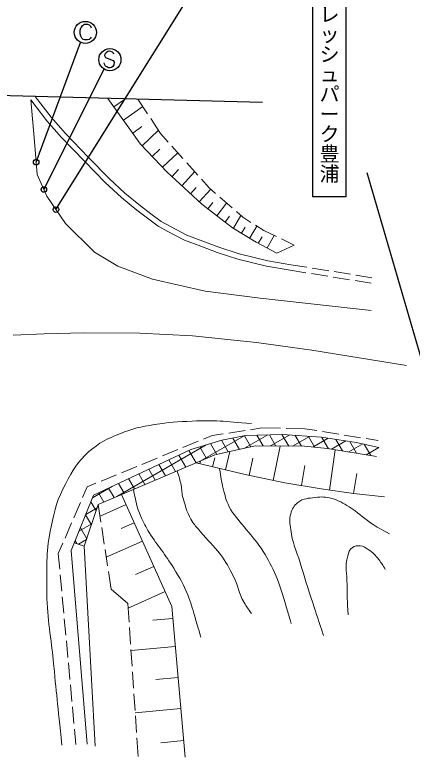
# Model space of a CAD drawing. Units: millimetres, scale not verified. Extents: x 40000 to 680000, y 20000 to 380000.
# Drawn here: x 205344 to 241260, y 267337 to 334413 of the extents above; entities that cross this region are included whole.
import ezdxf
from ezdxf.enums import TextEntityAlignment as Align

# ---------------------------------------------------------------- set-up
doc = ezdxf.new("R2010")
doc.units = ezdxf.units.MM
doc.header["$LTSCALE"] = 1000
for name, color, linetype, lineweight in [('M-BMK-OTRS', 5, 'Continuous', 25), ('M-STR-STRC', 7, 'Continuous', 25), ('M-WORK', 1, 'Continuous', 13)]:
    doc.layers.add(name, color=color, linetype=linetype, lineweight=lineweight)
doc.styles.add('@ＭＳ ゴシック', font='')
doc.styles.get('@ＭＳ ゴシック').set_extended_font_data('@MS Gothic')

msp = doc.modelspace()

# ---------------------------------------------------------------- hatches: boundary and pattern name
at = {"layer": 'M-WORK'}
h = msp.add_hatch(dxfattribs=at)
h.set_pattern_fill('USER', color=256, style=0, pattern_type=2)
h.set_pattern_definition([(30, (238247, 295326), (-500, 866.025), []), (120, (238247, 295326), (-866.025, -500), [])])
h.paths.add_polyline_path([(238247, 295326), (236192, 295783), (233060, 296239), (229536, 296500), (226208, 296403), (224054, 295978), (221248, 295130), (212460, 291019), (210719, 286711), (211619, 286398), (212884, 290179), (221727, 293930), (223423, 294649), (227077, 295465), (231515, 295432), (234314, 295121), (238040, 294519)])

# ---------------------------------------------------------------- linework, layer by layer
at = {"layer": 'M-BMK-OTRS'}
for p, q in [((227745, 326485), (202754, 327158)), ((237148, 320165), (245548, 291365))]:
    msp.add_line(p, q, dxfattribs=at)
at = {"layer": 'M-STR-STRC'}
for p, q in [((209064, 316814), (225391, 342975)), ((232269, 317975), (232269, 342975)), ((235269, 342975), (235269, 317975)), ((211358, 333303), (211473, 333458)), ((211473, 333458), (211628, 333563)), ((211628, 333563), (211907, 333566)), ((211907, 333566), (212069, 333514)), ((212069, 333514), (212179, 333404)), ((212179, 333404), (212237, 333235)), ((211252, 333017), (211304, 333235)), ((211252, 332686), (211252, 333017)), ((211304, 333235), (211358, 333303)), ((211299, 332475), (211252, 332686)), ((211412, 332306), (211299, 332475)), ((211518, 332198), (211412, 332306)), ((211634, 332142), (211518, 332198)), ((211909, 332142), (211634, 332142)), ((212071, 332194), (211909, 332142)), ((212181, 332308), (212071, 332194)), ((212231, 332410), (212181, 332308)), ((207273, 321104), (211283, 331924)), ((213475, 330854), (213459, 330740)), ((213459, 330740), (213545, 330558)), ((213604, 330993), (213475, 330854)), ((213735, 331086), (213604, 330993)), ((213901, 331119), (213735, 331086)), ((214016, 331103), (213901, 331119)), ((214161, 331031), (214016, 331103)), ((214271, 330957), (214161, 331031)), ((214305, 330845), (214271, 330957)), ((213463, 329966), (213423, 330075)), ((213545, 330558), (213696, 330485)), ((213696, 330485), (214229, 330297)), ((214229, 330297), (214309, 330125)), ((214309, 330125), (214280, 329897)), ((207970, 318629), (213427, 329505)), ((213547, 329788), (213463, 329966)), ((213650, 329715), (213547, 329788)), ((213796, 329640), (213650, 329715)), ((213917, 329623), (213796, 329640)), ((214084, 329652), (213917, 329623)), ((214209, 329748), (214084, 329652)), ((214280, 329897), (214209, 329748)), ((235269, 317975), (232269, 317975))]:
    msp.add_line(p, q, dxfattribs=at)
for centre, radius in [((211715, 332826), 1000), ((211715, 332826), 1000), ((213933, 330368), 1000), ((207273, 321104), 250), ((207970, 318629), 250), ((209064, 316814), 250)]:
    msp.add_circle(centre, radius, dxfattribs=at)
at = {"layer": 'M-WORK'}
for p, q in [((206777, 326734), (208230, 324847)), ((206777, 326734), (207121, 322959)), ((207173, 327039), (208616, 325166)), ((213754, 326862), (216708, 322740)), ((214304, 326095), (215169, 326715)), ((217349, 325454), (216461, 326789)), ((215172, 324883), (216903, 326124)), ((208230, 324847), (209568, 323340)), ((208616, 325166), (209935, 323679)), ((218514, 323702), (217626, 325038)), ((216000, 323728), (216825, 324320)), ((216849, 322590), (218328, 323981)), ((209568, 323340), (211636, 321185)), ((209935, 323679), (211995, 321533)), ((219212, 322920), (218514, 323702)), ((207121, 322959), (207365, 319973)), ((216708, 322740), (219101, 320195)), ((217767, 321614), (218464, 322270)), ((220544, 321428), (219545, 322547)), ((211995, 321533), (213865, 319634)), ((218685, 320638), (220079, 321949)), ((211636, 321185), (213517, 319275)), ((221876, 319936), (220877, 321055)), ((207365, 319973), (208246, 318016)), ((219101, 320195), (222255, 317302)), ((219544, 319789), (220127, 320425)), ((220434, 318972), (221601, 320244)), ((213865, 319634), (215301, 318299)), ((222908, 318781), (222209, 319563)), ((213517, 319275), (214972, 317923)), ((221227, 318245), (221746, 318811)), ((222019, 317518), (223058, 318650)), ((223488, 318275), (222908, 318781)), ((208246, 318016), (209910, 315568)), ((215301, 318299), (216693, 317154)), ((224996, 316961), (223865, 317947)), ((214972, 317923), (216385, 316760)), ((222255, 317302), (225018, 315170)), ((222803, 316879), (223244, 317451)), ((223603, 316262), (224486, 317406)), ((216385, 316760), (217350, 316044)), ((216693, 317154), (217650, 316443)), ((225953, 316127), (225373, 316633)), ((217350, 316044), (218292, 315326)), ((217650, 316443), (218564, 315747)), ((224348, 315687), (224758, 316219)), ((225099, 315123), (225770, 316287)), ((226688, 315663), (225953, 316127)), ((209910, 315568), (212553, 312975)), ((218292, 315326), (219188, 314843)), ((218564, 315747), (219424, 315283)), ((219424, 315283), (220879, 314505)), ((226597, 314260), (227214, 315330)), ((227845, 314931), (227111, 315395)), ((219188, 314843), (220674, 314047)), ((225018, 315170), (227171, 313865)), ((225848, 314692), (226156, 315227)), ((229001, 314376), (227845, 314931)), ((220674, 314047), (222169, 313500)), ((220879, 314505), (222344, 313968)), ((222344, 313968), (223794, 313417)), ((227375, 313812), (227696, 314368)), ((228154, 313364), (228794, 314475)), ((230608, 313604), (229452, 314159)), ((222169, 313500), (223628, 312945)), ((223794, 313417), (225636, 312823)), ((227171, 313865), (229020, 312864)), ((229020, 312864), (230608, 313604)), ((212553, 312975), (214658, 311702)), ((223628, 312945), (225498, 312342)), ((225636, 312823), (228202, 312185)), ((225498, 312342), (228101, 311695)), ((228202, 312185), (230301, 311837)), ((214658, 311702), (217790, 310527)), ((228101, 311695), (230220, 311343)), ((230222, 311343), (231660, 311112)), ((230301, 311837), (231740, 311605)), ((232233, 311526), (233714, 311288)), ((232154, 311032), (233635, 310794)), ((234129, 310715), (235610, 310476)), ((234208, 311208), (235689, 310970)), ((236183, 310891), (237621, 310659)), ((217790, 310527), (222537, 309451)), ((236103, 310397), (237542, 310166)), ((222537, 309451), (227529, 308814)), ((227529, 308814), (237563, 307689)), ((205187, 305466), (207993, 305597)), ((207993, 305597), (211582, 305694)), ((211582, 305694), (216640, 305662)), ((216640, 305662), (221404, 305401)), ((221404, 305401), (227179, 304813)), ((227179, 304813), (232203, 304128)), ((232203, 304128), (240752, 302725)), ((223173, 296397), (224189, 296552)), ((224683, 296627), (226166, 296853)), ((226208, 296403), (229536, 296500)), ((226660, 296928), (227676, 297082)), ((227676, 297082), (229367, 297054)), ((229536, 296500), (233060, 296239)), ((229867, 297045), (231559, 297017)), ((231559, 297017), (232650, 296840)), ((233143, 296759), (234624, 296519)), ((220535, 295314), (221923, 295884)), ((221248, 295130), (224054, 295978)), ((222385, 296074), (223173, 296397)), ((224054, 295978), (226208, 296403)), ((233060, 296239), (236192, 295783)), ((235117, 296439), (236598, 296198)), ((237091, 296118), (238182, 295940)), ((223423, 294649), (227077, 295465)), ((227077, 295465), (231515, 295432)), ((228701, 292350), (229343, 295448)), ((231515, 295432), (233603, 295237)), ((233603, 295237), (238040, 294519)), ((236192, 295783), (238247, 295326)), ((212460, 291019), (221248, 295130)), ((212884, 290179), (223423, 294649)), ((218685, 294555), (220073, 295125)), ((224375, 293301), (224767, 294949)), ((233799, 291460), (234314, 295121)), ((216835, 293796), (218222, 294365)), ((221727, 293930), (226169, 292875)), ((222068, 293849), (222128, 294100)), ((223222, 293575), (223417, 294399)), ((226532, 292800), (226854, 294349)), ((214984, 293036), (216372, 293606)), ((231245, 291876), (231559, 293697)), ((213134, 292277), (214522, 292847)), ((226169, 292875), (229736, 292135)), ((235958, 291157), (236271, 292978)), ((211884, 291764), (212672, 292087)), ((229736, 292135), (233021, 291570)), ((211472, 290811), (211884, 291764)), ((233021, 291570), (235958, 291157)), ((235958, 291157), (238764, 290874)), ((210437, 286016), (212460, 291019)), ((214990, 291072), (219524, 280943)), ((210678, 288975), (211273, 290352)), ((211619, 286398), (212884, 290179)), ((213127, 288569), (212884, 290179)), ((215398, 290160), (213046, 289107)), ((209884, 287140), (210480, 288516)), ((216135, 288513), (214959, 287986)), ((213426, 286591), (213202, 288074)), ((209274, 285728), (209686, 286681)), ((211619, 286398), (210719, 286711)), ((216872, 286866), (213605, 285404)), ((211868, 268500), (210437, 286016)), ((212614, 268322), (211619, 286398)), ((213725, 284614), (213501, 286097)), ((209403, 284320), (209274, 285728)), ((217896, 284579), (216263, 283848)), ((209587, 282328), (209449, 283822)), ((214042, 282509), (213799, 284119)), ((215560, 281236), (214042, 282509)), ((209771, 280337), (209633, 281830)), ((218920, 282292), (215589, 280801)), ((215673, 279549), (215560, 281236)), ((219524, 280943), (220747, 267337)), ((209954, 278345), (209817, 279839)), ((219620, 279871), (217803, 279707)), ((215807, 277554), (215706, 279050)), ((210138, 276353), (210000, 277847)), ((215941, 275558), (215840, 277055)), ((219849, 277326), (215846, 276966)), ((210321, 274362), (210184, 275856)), ((216075, 273563), (215974, 275059)), ((220101, 274524), (218100, 274344)), ((210505, 272370), (210367, 273864)), ((216209, 271567), (216108, 273064)), ((210689, 270379), (210551, 271872)), ((220353, 271722), (216223, 271351)), ((216343, 269572), (216242, 271068)), ((210864, 268473), (210734, 269881)), ((216489, 267386), (216376, 269073)), ((220613, 268831), (218548, 268646))]:
    msp.add_line(p, q, dxfattribs=at)
for points, knots in [([(209597, 268420), (209204, 272152), (209102, 273101), (208814, 276104), (208573, 278627), (208223, 280031), (208227, 282565), (208230, 284749), (208163, 286007), (208619, 288144), (208955, 289723), (209171, 290640), (209940, 292059), (210605, 293286), (210998, 294023), (212045, 294947), (212988, 295780), (213672, 296078), (214834, 296562), (216003, 297048), (216718, 297187), (217967, 297394), (219286, 297613), (220040, 297642), (221376, 297704), (223466, 297801), (224228, 297693), (226727, 297487)], [0, 0, 0, 0, 1, 1, 1, 2, 2, 2, 3, 3, 3, 4, 4, 4, 5, 5, 5, 6, 6, 6, 7, 7, 7, 8, 8, 8, 9, 9, 9, 9]), ([(226726, 280331), (226399, 280761), (226309, 280915), (226073, 281310), (225558, 282174), (225562, 282801), (225094, 283692), (224680, 284481), (224460, 284940), (223920, 285649), (223274, 286497), (222815, 286892), (222125, 287705), (221850, 288030), (221677, 288199), (221440, 288553), (220930, 289317), (220814, 289849), (220548, 290728), (220412, 291180), (220468, 291462), (220374, 291925), (220271, 292434), (220213, 292612), (220027, 293209)], [0, 0, 0, 0, 1, 1, 1, 2, 2, 2, 3, 3, 3, 4, 4, 4, 5, 5, 5, 6, 6, 6, 7, 7, 7, 8, 8, 8, 8]), ([(223859, 293424), (223971, 292576), (224004, 292313), (224181, 291620), (224349, 290962), (224413, 290571), (224725, 289967), (225131, 289178), (225535, 288845), (226073, 288140), (226653, 287381), (227074, 287026), (227596, 286226), (228146, 285382), (228416, 284879), (228836, 283964), (229374, 282789), (229512, 282064), (229902, 280831), (230076, 280280), (230133, 280102), (230337, 279417)], [0, 0, 0, 0, 1, 1, 1, 2, 2, 2, 3, 3, 3, 4, 4, 4, 5, 5, 5, 6, 6, 6, 7, 7, 7, 7]), ([(216056, 291524), (216295, 290385), (216344, 289986), (216742, 289075), (216995, 288495), (217158, 288177), (217492, 287640), (218300, 286339), (218911, 285714), (219711, 284409), (220268, 283501), (220580, 282982), (220983, 281995), (221282, 281264), (221371, 280825), (221603, 280070), (221829, 279334), (221898, 279095), (222158, 278177)], [0, 0, 0, 0, 1, 1, 1, 2, 2, 2, 3, 3, 3, 4, 4, 4, 5, 5, 5, 6, 6, 6, 6]), ([(233251, 278330), (232770, 279757), (232648, 280123), (232273, 281277), (231814, 282688), (231553, 283477), (231131, 284899), (230784, 286067), (230430, 286691), (230282, 287901), (230214, 288457), (230109, 288803), (230282, 289336), (230428, 289783), (230567, 290056), (230935, 290348), (231434, 290744), (231869, 290720), (232501, 290805), (233083, 290883), (233436, 290863), (234002, 290707), (234656, 290526), (234987, 290307), (235568, 289956), (236371, 289472), (236707, 289032), (237493, 288521), (238149, 288094), (238391, 287956), (239222, 287509)], [0, 0, 0, 0, 1, 1, 1, 2, 2, 2, 3, 3, 3, 4, 4, 4, 5, 5, 5, 6, 6, 6, 7, 7, 7, 8, 8, 8, 9, 9, 9, 10, 10, 10, 10]), ([(235470, 280200), (235398, 281510), (235376, 281870), (235372, 282941), (235369, 283948), (235149, 284554), (235438, 285519), (235534, 285841), (235578, 286088), (235862, 286269), (236093, 286418), (236273, 286463), (236547, 286432), (236865, 286397), (237031, 286283), (237297, 286106), (237725, 285822), (237925, 285596), (238244, 285193), (238507, 284860), (238595, 284713), (238831, 284279)], [0, 0, 0, 0, 1, 1, 1, 2, 2, 2, 3, 3, 3, 4, 4, 4, 5, 5, 5, 6, 6, 6, 7, 7, 7, 7])]:
    msp.add_open_spline(points, degree=3, knots=knots, dxfattribs=at)

# ---------------------------------------------------------------- texts
at = {"layer": 'M-STR-STRC', "style": '@ＭＳ ゴシック'}
msp.add_text('リフレッシュパーク豊浦', height=1320, rotation=270, dxfattribs=at).set_placement((233769, 338975), align=Align.MIDDLE_LEFT)

doc.saveas('drawing.dxf')
